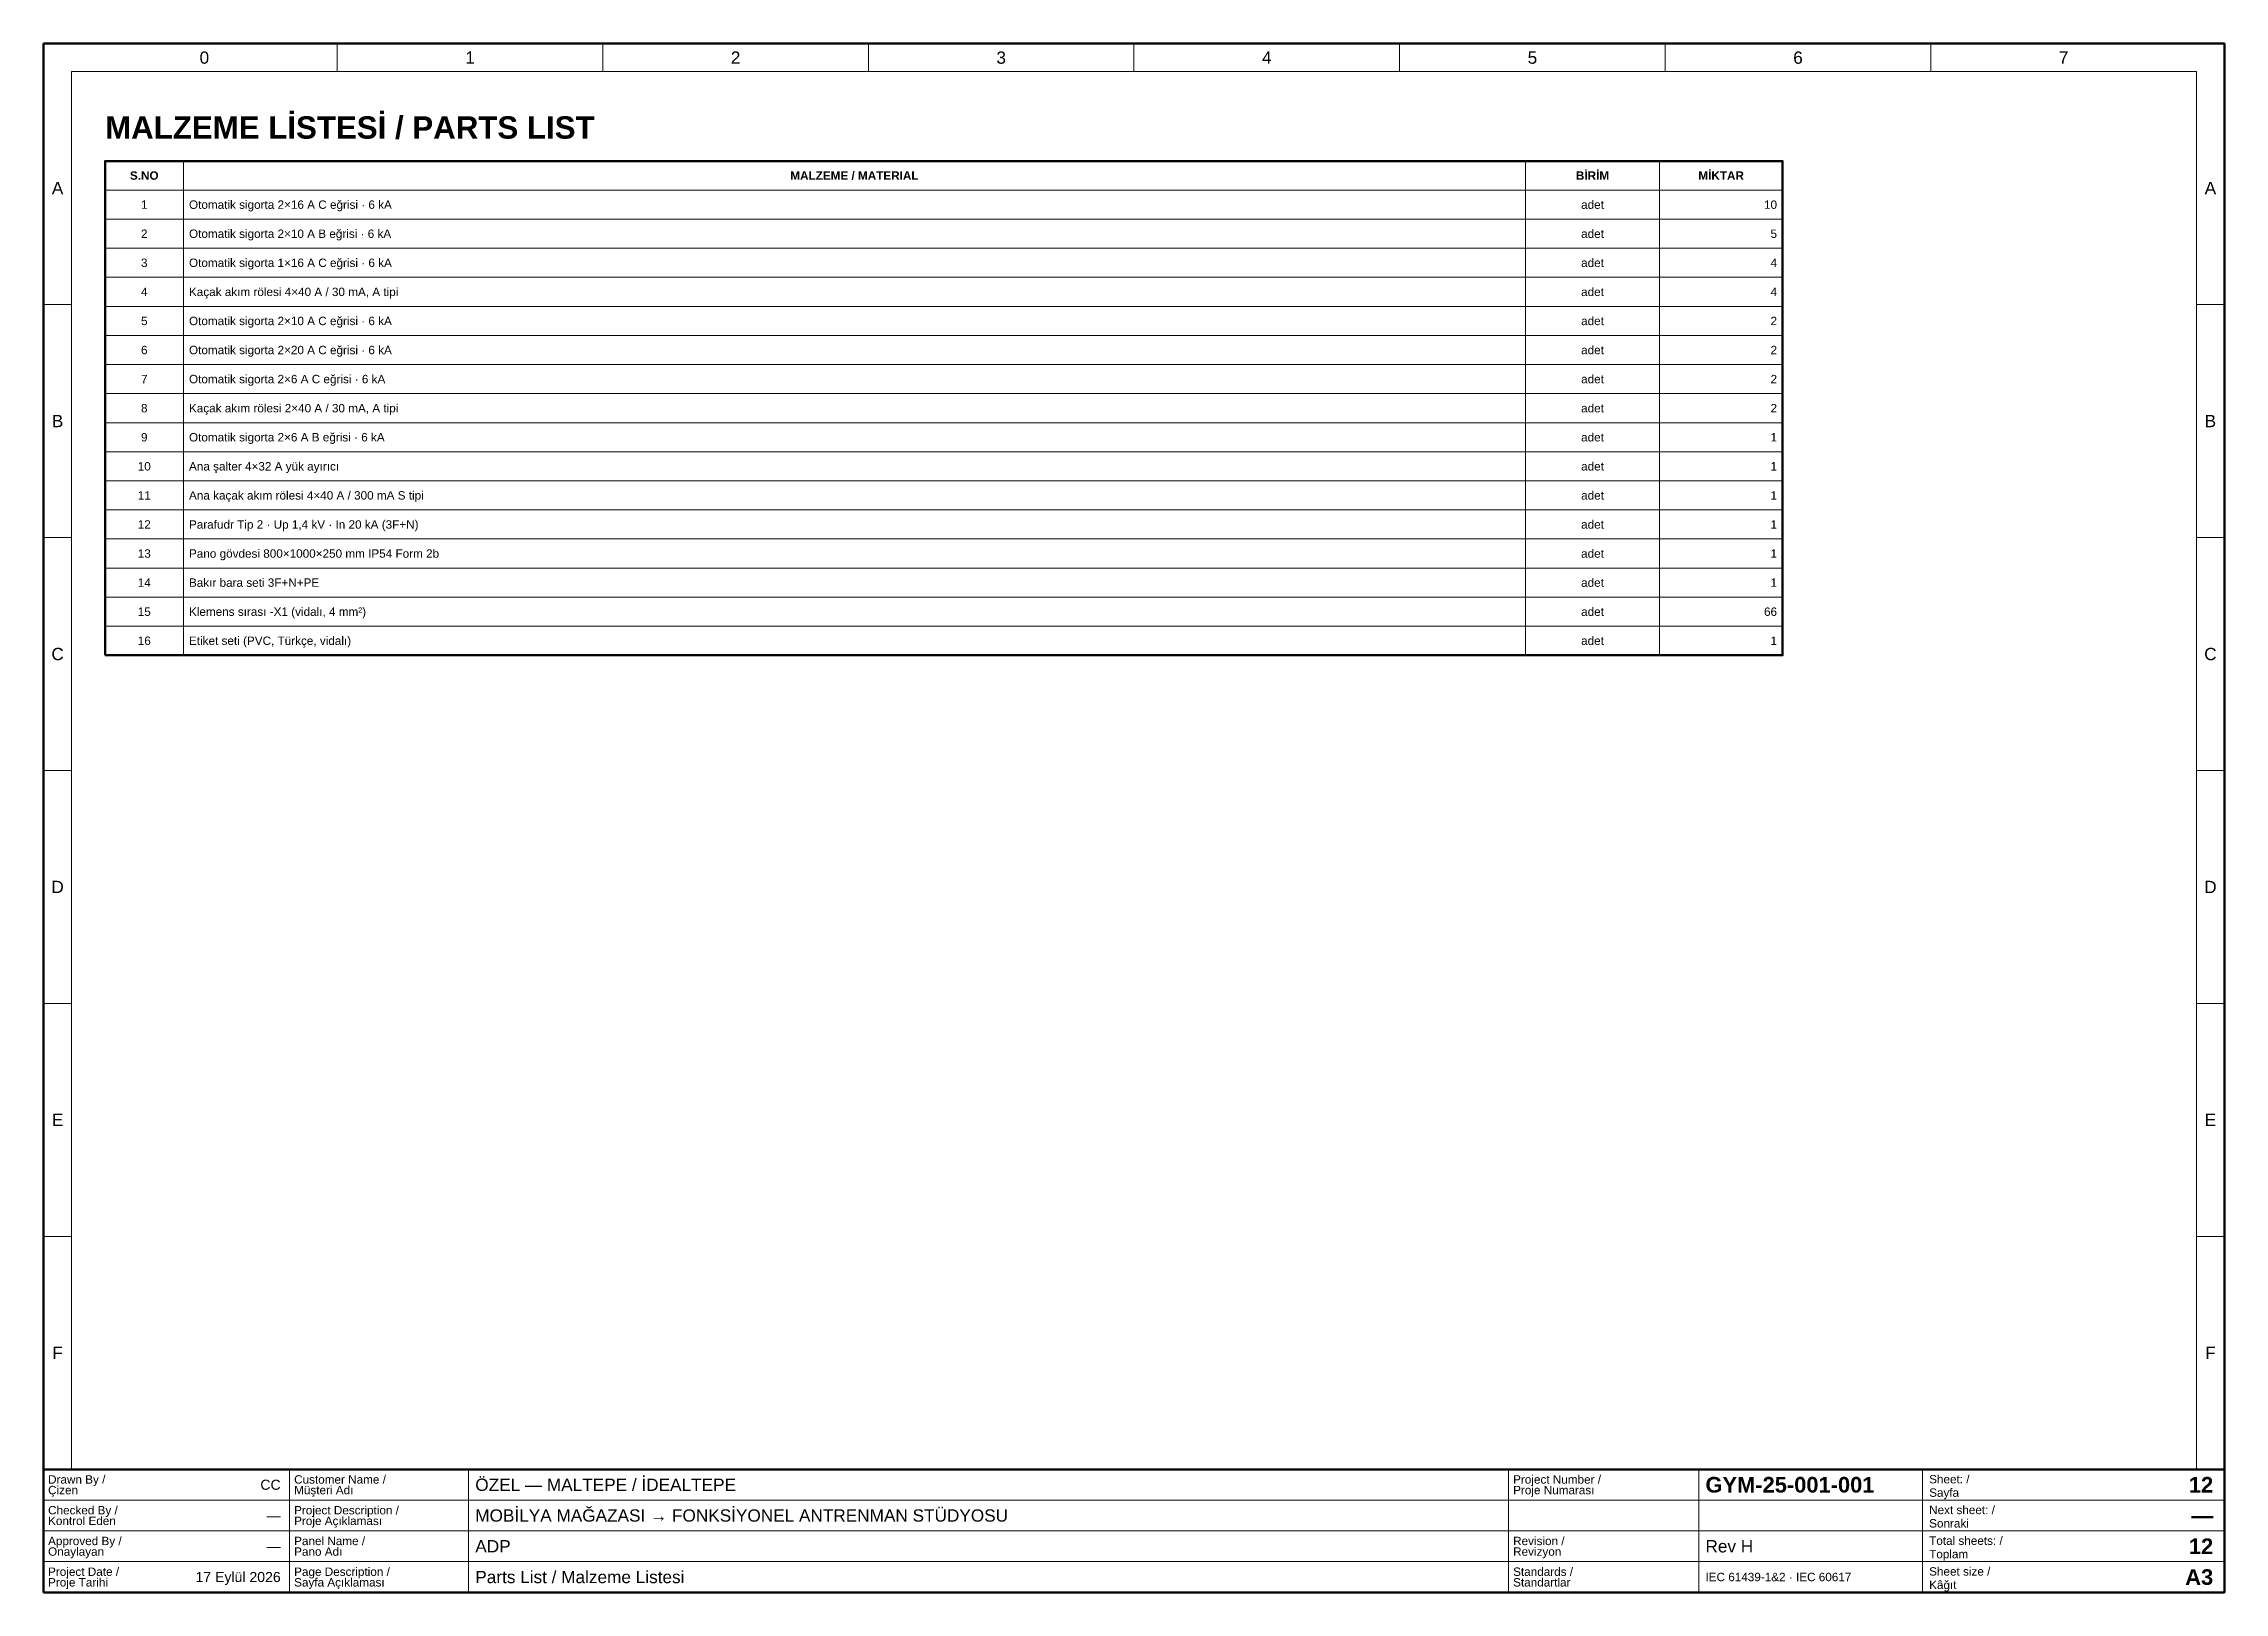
# Paper-space layout '12 Parts List - Malzeme Listesi' of a CAD drawing. Header units: millimetres. Extents: x 20 to 410, y 10 to 287.
import ezdxf
from ezdxf.enums import TextEntityAlignment as Align

# ---------------------------------------------------------------- set-up
doc = ezdxf.new("R2010")
doc.units = ezdxf.units.MM
for name, color, linetype, lineweight in [('E-SEMA-ANTET', 7, 'Continuous', 50), ('E-SEMA-YAZI', 7, 'Continuous', 18), ('E-SEMA-ZON', 8, 'Continuous', 18)]:
    doc.layers.add(name, color=color, linetype=linetype, lineweight=lineweight)
doc.styles.add('GYM', font='arial.ttf')
doc.styles.add('GYM-B', font='arialbd.ttf')

psp = doc.layouts.new('12 Parts List - Malzeme Listesi')

# ---------------------------------------------------------------- linework, layer by layer
at = {"layer": 'E-SEMA-ANTET', "lineweight": 13}
for p, q in [((45, 177.6), (45, 266)), ((285, 177.6), (285, 266)), ((309, 177.6), (309, 266)), ((31, 260.8), (331, 260.8)), ((31, 255.6), (331, 255.6)), ((31, 250.4), (331, 250.4)), ((31, 245.2), (331, 245.2)), ((31, 240), (331, 240)), ((31, 234.8), (331, 234.8)), ((31, 229.6), (331, 229.6)), ((31, 224.4), (331, 224.4)), ((31, 219.2), (331, 219.2)), ((31, 214), (331, 214)), ((31, 208.8), (331, 208.8)), ((31, 203.6), (331, 203.6)), ((31, 198.4), (331, 198.4)), ((31, 193.2), (331, 193.2)), ((31, 188), (331, 188)), ((31, 182.8), (331, 182.8))]:
    psp.add_line(p, q, dxfattribs=at)
at = {"layer": 'E-SEMA-ANTET', "lineweight": 18}
for p, q in [((64, 10), (64, 32)), ((96, 10), (96, 32)), ((282, 10), (282, 32)), ((316, 10), (316, 32)), ((356, 10), (356, 32)), ((20, 26.5), (410, 26.5)), ((20, 21), (410, 21)), ((20, 15.5), (410, 15.5))]:
    psp.add_line(p, q, dxfattribs=at)
at = {"layer": 'E-SEMA-ANTET', "lineweight": 70}
psp.add_lwpolyline([(20, 10), (410, 10), (410, 287), (20, 287)], close=True, dxfattribs=at)
at = {"layer": 'E-SEMA-ANTET', "lineweight": 50}
for points in [[(31, 177.6), (331, 177.6), (331, 266), (31, 266)], [(20, 10), (410, 10), (410, 32), (20, 32)]]:
    psp.add_lwpolyline(points, close=True, dxfattribs=at)
at = {"layer": 'E-SEMA-ZON', "lineweight": 18}
for p, q in [((72.5, 282), (72.5, 287)), ((120, 282), (120, 287)), ((167.5, 282), (167.5, 287)), ((215, 282), (215, 287)), ((262.5, 282), (262.5, 287)), ((310, 282), (310, 287)), ((357.5, 282), (357.5, 287)), ((20, 240.33), (25, 240.33)), ((405, 240.33), (410, 240.33)), ((20, 198.67), (25, 198.67)), ((405, 198.67), (410, 198.67)), ((20, 157), (25, 157)), ((405, 157), (410, 157)), ((20, 115.33), (25, 115.33)), ((405, 115.33), (410, 115.33)), ((20, 73.67), (25, 73.67)), ((405, 73.67), (410, 73.67)), ((72.5, 32), (72.5, 32)), ((120, 32), (120, 32)), ((167.5, 32), (167.5, 32)), ((215, 32), (215, 32)), ((262.5, 32), (262.5, 32)), ((310, 32), (310, 32)), ((357.5, 32), (357.5, 32))]:
    psp.add_line(p, q, dxfattribs=at)
psp.add_lwpolyline([(25, 32), (405, 32), (405, 282), (25, 282)], close=True, dxfattribs=at)

# ---------------------------------------------------------------- texts
at = {"layer": 'E-SEMA-ANTET', "style": 'GYM-B'}
for s, p in [('S.NO', (38, 263.4)), ('MALZEME / MATERIAL', (165, 263.4)), ('BİRİM', (297, 263.4)), ('MİKTAR', (320, 263.4))]:
    psp.add_text(s, height=1.5, dxfattribs=at).set_placement(p, align=Align.MIDDLE_CENTER)
at = {"layer": 'E-SEMA-ANTET'}
for s, height, style, p in [('Çizen', 1.5, 'GYM', (20.8, 28.3)), ('Drawn By /', 1.5, 'GYM', (20.8, 30.2)), ('Customer Name /', 1.5, 'GYM', (64.8, 30.2)), ('Müşteri Adı', 1.5, 'GYM', (64.8, 28.3)), ('ÖZEL — MALTEPE / İDEALTEPE', 2.2, 'GYM', (97.2, 29.25)), ('Project Number /', 1.5, 'GYM', (282.8, 30.2)), ('Proje Numarası', 1.5, 'GYM', (282.8, 28.3)), ('GYM-25-001-001', 2.8, 'GYM-B', (317.2, 29.25)), ('Sheet: /', 1.5, 'GYM', (357.2, 30.25)), ('Sayfa', 1.5, 'GYM', (357.2, 27.85)), ('Checked By /', 1.5, 'GYM', (20.8, 24.7)), ('Kontrol Eden', 1.5, 'GYM', (20.8, 22.8)), ('Project Description /', 1.5, 'GYM', (64.8, 24.7)), ('Proje Açıklaması', 1.5, 'GYM', (64.8, 22.8)), ('MOBİLYA MAĞAZASI → FONKSİYONEL ANTRENMAN STÜDYOSU', 2.2, 'GYM', (97.2, 23.75)), ('Next sheet: /', 1.5, 'GYM', (357.2, 24.75)), ('Approved By /', 1.5, 'GYM', (20.8, 19.2)), ('Panel Name /', 1.5, 'GYM', (64.8, 19.2)), ('Revision /', 1.5, 'GYM', (282.8, 19.2)), ('Total sheets: /', 1.5, 'GYM', (357.2, 19.25)), ('Sonraki', 1.5, 'GYM', (357.2, 22.35)), ('Onaylayan', 1.5, 'GYM', (20.8, 17.3)), ('Pano Adı', 1.5, 'GYM', (64.8, 17.3)), ('ADP', 2.2, 'GYM', (97.2, 18.25)), ('Revizyon', 1.5, 'GYM', (282.8, 17.3)), ('Rev H', 2.2, 'GYM', (317.2, 18.25)), ('Toplam', 1.5, 'GYM', (357.2, 16.85)), ('Project Date /', 1.5, 'GYM', (20.8, 13.7)), ('Proje Tarihi', 1.5, 'GYM', (20.8, 11.8)), ('Sayfa Açıklaması', 1.5, 'GYM', (64.8, 11.8)), ('Page Description /', 1.5, 'GYM', (64.8, 13.7)), ('Parts List / Malzeme Listesi', 2.2, 'GYM', (97.2, 12.75)), ('Standards /', 1.5, 'GYM', (282.8, 13.7)), ('Standartlar', 1.5, 'GYM', (282.8, 11.8)), ('IEC 61439-1&2 · IEC 60617', 1.5, 'GYM', (317.2, 12.75)), ('Sheet size /', 1.5, 'GYM', (357.2, 13.75)), ('Kâğıt', 1.5, 'GYM', (357.2, 11.35))]:
    psp.add_text(s, height=height, dxfattribs=dict(at, style=style)).set_placement(p, align=Align.MIDDLE_LEFT)
for s, height, style, p in [('CC', 1.8, 'GYM', (62.4, 29.25)), ('12', 2.8, 'GYM-B', (408, 29.25)), ('—', 1.8, 'GYM', (62.4, 23.75)), ('—', 2.8, 'GYM-B', (408, 23.75)), ('12', 2.8, 'GYM-B', (408, 18.25)), ('—', 1.8, 'GYM', (62.4, 18.25)), ('17 Eylül 2026', 1.8, 'GYM', (62.4, 12.75)), ('A3', 2.8, 'GYM-B', (408, 12.75))]:
    psp.add_text(s, height=height, dxfattribs=dict(at, style=style)).set_placement(p, align=Align.MIDDLE_RIGHT)
at = {"layer": 'E-SEMA-YAZI'}
for s, height, style, p in [('MALZEME LİSTESİ / PARTS LIST', 4, 'GYM-B', (31, 272)), ('Otomatik sigorta 2×16 A C eğrisi · 6 kA', 1.5, 'GYM', (46, 258.2)), ('Otomatik sigorta 2×10 A B eğrisi · 6 kA', 1.5, 'GYM', (46, 253)), ('Otomatik sigorta 1×16 A C eğrisi · 6 kA', 1.5, 'GYM', (46, 247.8)), ('Kaçak akım rölesi 4×40 A / 30 mA, A tipi', 1.5, 'GYM', (46, 242.6)), ('Otomatik sigorta 2×10 A C eğrisi · 6 kA', 1.5, 'GYM', (46, 237.4)), ('Otomatik sigorta 2×20 A C eğrisi · 6 kA', 1.5, 'GYM', (46, 232.2)), ('Otomatik sigorta 2×6 A C eğrisi · 6 kA', 1.5, 'GYM', (46, 227)), ('Kaçak akım rölesi 2×40 A / 30 mA, A tipi', 1.5, 'GYM', (46, 221.8)), ('Otomatik sigorta 2×6 A B eğrisi · 6 kA', 1.5, 'GYM', (46, 216.6)), ('Ana şalter 4×32 A yük ayırıcı', 1.5, 'GYM', (46, 211.4)), ('Ana kaçak akım rölesi 4×40 A / 300 mA S tipi', 1.5, 'GYM', (46, 206.2)), ('Parafudr Tip 2 · Up 1,4 kV · In 20 kA (3F+N)', 1.5, 'GYM', (46, 201)), ('Pano gövdesi 800×1000×250 mm IP54 Form 2b', 1.5, 'GYM', (46, 195.8)), ('Bakır bara seti 3F+N+PE', 1.5, 'GYM', (46, 190.6)), ('Klemens sırası -X1 (vidalı, 4 mm²)', 1.5, 'GYM', (46, 185.4)), ('Etiket seti (PVC, Türkçe, vidalı)', 1.5, 'GYM', (46, 180.2))]:
    psp.add_text(s, height=height, dxfattribs=dict(at, style=style)).set_placement(p, align=Align.MIDDLE_LEFT)
at = {"layer": 'E-SEMA-YAZI', "style": 'GYM'}
for s, p in [('1', (38, 258.2)), ('adet', (297, 258.2)), ('2', (38, 253)), ('adet', (297, 253)), ('3', (38, 247.8)), ('adet', (297, 247.8)), ('4', (38, 242.6)), ('adet', (297, 242.6)), ('5', (38, 237.4)), ('adet', (297, 237.4)), ('6', (38, 232.2)), ('adet', (297, 232.2)), ('7', (38, 227)), ('adet', (297, 227)), ('8', (38, 221.8)), ('adet', (297, 221.8)), ('9', (38, 216.6)), ('adet', (297, 216.6)), ('10', (38, 211.4)), ('adet', (297, 211.4)), ('11', (38, 206.2)), ('adet', (297, 206.2)), ('12', (38, 201)), ('adet', (297, 201)), ('13', (38, 195.8)), ('adet', (297, 195.8)), ('14', (38, 190.6)), ('adet', (297, 190.6)), ('15', (38, 185.4)), ('adet', (297, 185.4)), ('16', (38, 180.2)), ('adet', (297, 180.2))]:
    psp.add_text(s, height=1.5, dxfattribs=at).set_placement(p, align=Align.MIDDLE_CENTER)
for s, p in [('10', (330, 258.2)), ('5', (330, 253)), ('4', (330, 247.8)), ('4', (330, 242.6)), ('2', (330, 237.4)), ('2', (330, 232.2)), ('2', (330, 227)), ('2', (330, 221.8)), ('1', (330, 216.6)), ('1', (330, 211.4)), ('1', (330, 206.2)), ('1', (330, 201)), ('1', (330, 195.8)), ('1', (330, 190.6)), ('66', (330, 185.4)), ('1', (330, 180.2))]:
    psp.add_text(s, height=1.5, dxfattribs=at).set_placement(p, align=Align.MIDDLE_RIGHT)
at = {"layer": 'E-SEMA-ZON', "style": 'GYM'}
for s, p in [('0', (48.75, 284.5)), ('1', (96.25, 284.5)), ('2', (143.75, 284.5)), ('3', (191.25, 284.5)), ('4', (238.75, 284.5)), ('5', (286.25, 284.5)), ('6', (333.75, 284.5)), ('7', (381.25, 284.5)), ('A', (22.5, 261.17)), ('A', (407.5, 261.17)), ('B', (22.5, 219.5)), ('B', (407.5, 219.5)), ('C', (22.5, 177.83)), ('C', (407.5, 177.83)), ('D', (22.5, 136.17)), ('D', (407.5, 136.17)), ('E', (22.5, 94.5)), ('E', (407.5, 94.5)), ('F', (22.5, 52.83)), ('F', (407.5, 52.83))]:
    psp.add_text(s, height=2.2, dxfattribs=at).set_placement(p, align=Align.MIDDLE_CENTER)

doc.saveas('drawing.dxf')
